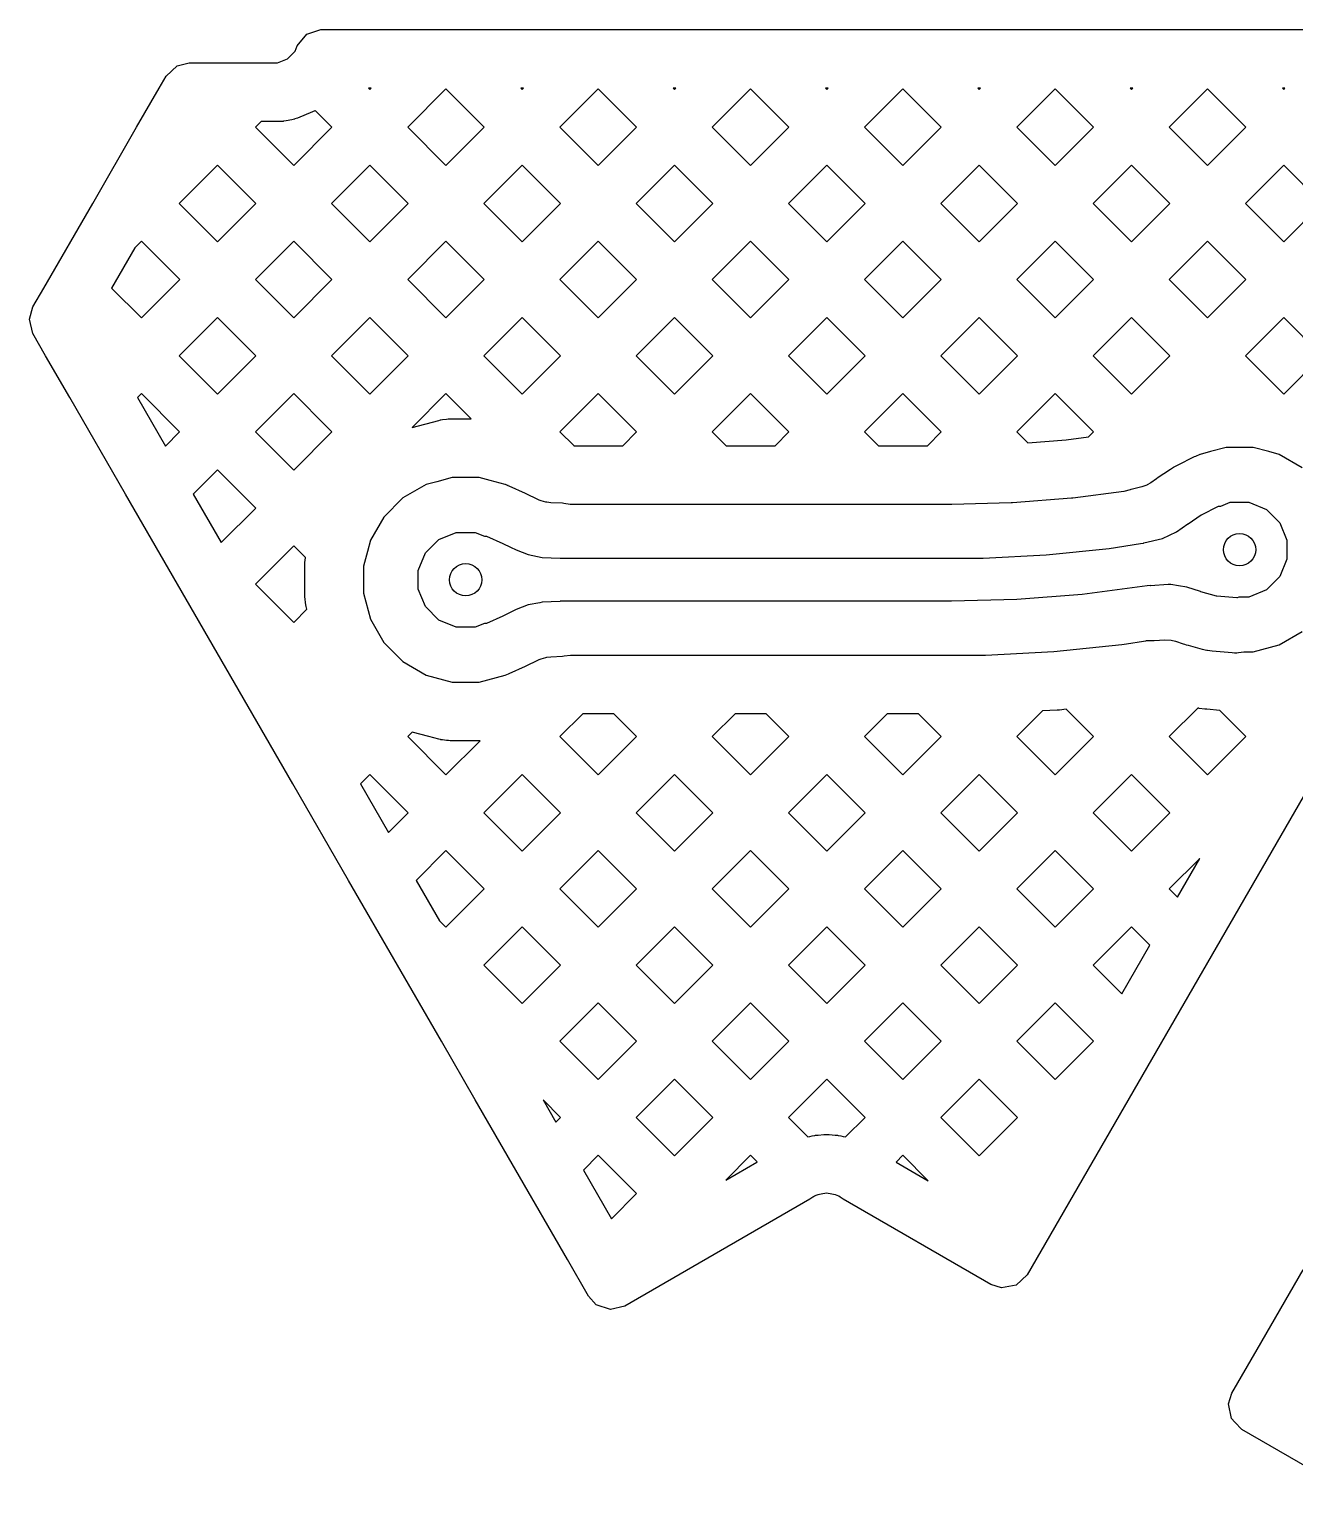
# Model space of a CAD drawing. Extents: x 121.6 to 197.9, y -113.4 to -69.2.
# Drawn here: x 133.44 to 139.33, y -112.12 to -105.3 of the extents above; entities that cross this region are included whole.
import ezdxf

# ---------------------------------------------------------------- set-up
doc = ezdxf.new("R2010")
doc.units = 0
doc.layers.add('BLACK', color=7, linetype='CONTINUOUS')

msp = doc.modelspace()

# ---------------------------------------------------------------- linework, layer by layer
at = {"layer": 'BLACK', "linetype": 'CONTINUOUS'}
for p, q in [((134.68656, -105.376544), (134.730402, -105.322143)), ((134.730402, -105.322143), (134.796696, -105.300079)), ((134.796696, -105.300079), (134.801121, -105.3)), ((134.801121, -105.3), (139.666846, -105.3)), ((134.64109, -105.436394), (134.676394, -105.40109)), ((134.676394, -105.40109), (134.68656, -105.376544)), ((134.076661, -105.517499), (134.127228, -105.469284)), ((134.127228, -105.469284), (134.184048, -105.4555)), ((134.184048, -105.4555), (134.594962, -105.4555)), ((134.594962, -105.4555), (134.594964, -105.4555)), ((134.594964, -105.4555), (134.64109, -105.436394)), ((134.044617, -105.573), (134.076661, -105.517499)), ((133.939484, -105.755096), (134.044617, -105.573)), ((135.030206, -105.573), (135.01815, -105.573)), ((135.01815, -105.573), (135.024178, -105.579028)), ((135.024178, -105.579028), (135.030206, -105.573)), ((135.378438, -105.576905), (135.200247, -105.755096)), ((135.55663, -105.755096), (135.378438, -105.576905)), ((135.738727, -105.573), (135.726671, -105.573)), ((135.726671, -105.573), (135.732699, -105.579027)), ((135.732699, -105.579027), (135.738727, -105.573)), ((136.086959, -105.576905), (135.908768, -105.755096)), ((136.265151, -105.755096), (136.086959, -105.576905)), ((136.447248, -105.573), (136.435192, -105.573)), ((136.435192, -105.573), (136.44122, -105.579027)), ((136.44122, -105.579027), (136.447248, -105.573)), ((136.79548, -105.576905), (136.617289, -105.755096)), ((136.973672, -105.755096), (136.79548, -105.576905)), ((137.155769, -105.573), (137.143713, -105.573)), ((137.143713, -105.573), (137.149741, -105.579027)), ((137.149741, -105.579027), (137.155769, -105.573)), ((137.504001, -105.576905), (137.32581, -105.755096)), ((137.682193, -105.755096), (137.504001, -105.576905)), ((137.86429, -105.573), (137.852234, -105.573)), ((137.852234, -105.573), (137.858262, -105.579027)), ((137.858262, -105.579027), (137.86429, -105.573)), ((138.212522, -105.576905), (138.034331, -105.755096)), ((138.390714, -105.755096), (138.212522, -105.576905)), ((138.572811, -105.573), (138.560755, -105.573)), ((138.560755, -105.573), (138.566783, -105.579027)), ((138.566783, -105.579027), (138.572811, -105.573)), ((138.921043, -105.576905), (138.742852, -105.755096)), ((139.099235, -105.755096), (138.921043, -105.576905)), ((139.281332, -105.573), (139.269276, -105.573)), ((139.269276, -105.573), (139.275304, -105.579027)), ((139.275304, -105.579027), (139.281332, -105.573)), ((134.757981, -105.683469), (134.687018, -105.712863)), ((134.768991, -105.678261), (134.757981, -105.683469)), ((134.770478, -105.677466), (134.768991, -105.678261)), ((134.848108, -105.755096), (134.770478, -105.677466)), ((133.734951, -106.109357), (133.939484, -105.755096)), ((134.518323, -105.7285), (134.491726, -105.755096)), ((134.491726, -105.755096), (134.669917, -105.933288)), ((134.608405, -105.7285), (134.518323, -105.7285)), ((134.620569, -105.727902), (134.608405, -105.7285)), ((134.623014, -105.727661), (134.620569, -105.727902)), ((134.63504, -105.725877), (134.623014, -105.727661)), ((134.661405, -105.720633), (134.63504, -105.725877)), ((134.673217, -105.717674), (134.661405, -105.720633)), ((134.669917, -105.933288), (134.848109, -105.755097)), ((134.675567, -105.716961), (134.673217, -105.717674)), ((134.687018, -105.712863), (134.675567, -105.716961)), ((134.848109, -105.755097), (134.848108, -105.755096)), ((135.200247, -105.755096), (135.378438, -105.933288)), ((135.378438, -105.933288), (135.55663, -105.755096)), ((135.908768, -105.755096), (136.086959, -105.933288)), ((136.086959, -105.933288), (136.265151, -105.755096)), ((136.617289, -105.755096), (136.79548, -105.933288)), ((136.79548, -105.933288), (136.973672, -105.755096)), ((137.32581, -105.755096), (137.504001, -105.933288)), ((137.504001, -105.933288), (137.682193, -105.755096)), ((138.034331, -105.755096), (138.212522, -105.933288)), ((138.212522, -105.933288), (138.390714, -105.755096)), ((138.742852, -105.755096), (138.921043, -105.933288)), ((138.921043, -105.933288), (139.099235, -105.755096)), ((134.315657, -105.931165), (134.137465, -106.109357)), ((134.493848, -106.109357), (134.315657, -105.931165)), ((135.024178, -105.931165), (134.845986, -106.109357)), ((135.202369, -106.109357), (135.024178, -105.931165)), ((135.732699, -105.931165), (135.554507, -106.109357)), ((135.91089, -106.109357), (135.732699, -105.931165)), ((136.44122, -105.931165), (136.263028, -106.109357)), ((136.619411, -106.109357), (136.44122, -105.931165)), ((137.149741, -105.931165), (136.971549, -106.109357)), ((137.327932, -106.109357), (137.149741, -105.931165)), ((137.858262, -105.931165), (137.68007, -106.109357)), ((138.036453, -106.109357), (137.858262, -105.931165)), ((138.566783, -105.931165), (138.388591, -106.109357)), ((138.744974, -106.109357), (138.566783, -105.931165)), ((139.275304, -105.931165), (139.097112, -106.109357)), ((139.453495, -106.109357), (139.275304, -105.931165)), ((133.507562, -106.503206), (133.734951, -106.109357)), ((134.137465, -106.109357), (134.315657, -106.287548)), ((134.315657, -106.287548), (134.493848, -106.109357)), ((134.845986, -106.109357), (135.024178, -106.287548)), ((135.024178, -106.287548), (135.202369, -106.109357)), ((135.554507, -106.109357), (135.732699, -106.287548)), ((135.732699, -106.287548), (135.91089, -106.109357)), ((136.263028, -106.109357), (136.44122, -106.287548)), ((136.44122, -106.287548), (136.619411, -106.109357)), ((136.971549, -106.109357), (137.149741, -106.287548)), ((137.149741, -106.287548), (137.327932, -106.109357)), ((137.68007, -106.109357), (137.858262, -106.287548)), ((137.858262, -106.287548), (138.036453, -106.109357)), ((138.388591, -106.109357), (138.566783, -106.287548)), ((138.566783, -106.287548), (138.744974, -106.109357)), ((139.097112, -106.109357), (139.275304, -106.287548)), ((139.275304, -106.287548), (139.453495, -106.109357)), ((133.930953, -106.315869), (133.822794, -106.503206)), ((133.961397, -106.285426), (133.930953, -106.315869)), ((134.139588, -106.463617), (133.961397, -106.285426)), ((134.669917, -106.285426), (134.491726, -106.463617)), ((134.848109, -106.463617), (134.669917, -106.285426)), ((135.378438, -106.285426), (135.200247, -106.463617)), ((135.55663, -106.463617), (135.378438, -106.285426)), ((136.086959, -106.285426), (135.908768, -106.463617)), ((136.265151, -106.463617), (136.086959, -106.285426)), ((136.79548, -106.285426), (136.617289, -106.463617)), ((136.973672, -106.463617), (136.79548, -106.285426)), ((137.504001, -106.285426), (137.32581, -106.463617)), ((137.682193, -106.463617), (137.504001, -106.285426)), ((138.212522, -106.285426), (138.034331, -106.463617)), ((138.390714, -106.463617), (138.212522, -106.285426)), ((138.921043, -106.285426), (138.742852, -106.463617)), ((139.099235, -106.463617), (138.921043, -106.285426)), ((133.45677, -106.591181), (133.507562, -106.503206)), ((133.822794, -106.503206), (133.961397, -106.641809)), ((133.961397, -106.641809), (134.139588, -106.463617)), ((134.491726, -106.463617), (134.669917, -106.641809)), ((134.669917, -106.641809), (134.848109, -106.463617)), ((135.200247, -106.463617), (135.378438, -106.641809)), ((135.378438, -106.641809), (135.55663, -106.463617)), ((135.908768, -106.463617), (136.086959, -106.641809)), ((136.086959, -106.641809), (136.265151, -106.463617)), ((136.617289, -106.463617), (136.79548, -106.641809)), ((136.79548, -106.641809), (136.973672, -106.463617)), ((137.32581, -106.463617), (137.504001, -106.641809)), ((137.504001, -106.641809), (137.682193, -106.463617)), ((138.034331, -106.463617), (138.212522, -106.641809)), ((138.212522, -106.641809), (138.390714, -106.463617)), ((138.742852, -106.463617), (138.921043, -106.641809)), ((138.921043, -106.641809), (139.099235, -106.463617)), ((133.440298, -106.647279), (133.45677, -106.591181)), ((133.45677, -106.715176), (133.440298, -106.647279)), ((134.315657, -106.639686), (134.137465, -106.817878)), ((134.493848, -106.817878), (134.315657, -106.639686)), ((135.024178, -106.639686), (134.845986, -106.817878)), ((135.202369, -106.817878), (135.024178, -106.639686)), ((135.732699, -106.639686), (135.554507, -106.817878)), ((135.91089, -106.817878), (135.732699, -106.639686)), ((136.44122, -106.639686), (136.263028, -106.817878)), ((136.619411, -106.817878), (136.44122, -106.639686)), ((137.149741, -106.639686), (136.971549, -106.817878)), ((137.327932, -106.817878), (137.149741, -106.639686)), ((137.858262, -106.639686), (137.68007, -106.817878)), ((138.036453, -106.817878), (137.858262, -106.639686)), ((138.566783, -106.639686), (138.388591, -106.817878)), ((138.744974, -106.817878), (138.566783, -106.639686)), ((139.275304, -106.639686), (139.097112, -106.817878)), ((139.453495, -106.817877), (139.275304, -106.639686)), ((133.516065, -106.817878), (133.45677, -106.715176)), ((133.628131, -107.011981), (133.516065, -106.817878)), ((134.137465, -106.817878), (134.315657, -106.996069)), ((134.315657, -106.996069), (134.493848, -106.817878)), ((134.845986, -106.817878), (135.024178, -106.996069)), ((135.024178, -106.996069), (135.202369, -106.817878)), ((135.554507, -106.817878), (135.732699, -106.996069)), ((135.732699, -106.996069), (135.91089, -106.817878)), ((136.263028, -106.817878), (136.44122, -106.996069)), ((136.44122, -106.996069), (136.619411, -106.817878)), ((136.971549, -106.817878), (137.149741, -106.996069)), ((137.149741, -106.996069), (137.327932, -106.817878)), ((137.68007, -106.817878), (137.858262, -106.996069)), ((137.858262, -106.996069), (138.036453, -106.817878)), ((140.545201, -106.826001), (138.082057, -111.092291)), ((138.388591, -106.817878), (138.566783, -106.996069)), ((138.566783, -106.996069), (138.744974, -106.817878)), ((139.097112, -106.817878), (139.275303, -106.996069)), ((139.275303, -106.996069), (139.453494, -106.817878)), ((133.961396, -106.993946), (133.943362, -107.011981)), ((134.139587, -107.172138), (133.961396, -106.993946)), ((134.669917, -106.993947), (134.491726, -107.172138)), ((134.827944, -107.151973), (134.669917, -106.993947)), ((135.378438, -106.993947), (135.220412, -107.151973)), ((135.495991, -107.1115), (135.378438, -106.993947)), ((136.086959, -106.993947), (135.908768, -107.172138)), ((136.265151, -107.172138), (136.086959, -106.993947)), ((136.79548, -106.993947), (136.617289, -107.172138)), ((136.973672, -107.172138), (136.79548, -106.993947)), ((137.504001, -106.993947), (137.32581, -107.172138)), ((137.682193, -107.172138), (137.504001, -106.993947)), ((138.212522, -106.993947), (138.034331, -107.172138)), ((138.329864, -107.111289), (138.212522, -106.993947)), ((133.887468, -107.461165), (133.628131, -107.011981)), ((133.943362, -107.011981), (134.073807, -107.237918)), ((135.220412, -107.151973), (135.345381, -107.118487)), ((135.345381, -107.118487), (135.353302, -107.116641)), ((135.353302, -107.116641), (135.354907, -107.116322)), ((135.354907, -107.116322), (135.362891, -107.115004)), ((135.362891, -107.115004), (135.38063, -107.112668)), ((135.38063, -107.112668), (135.388711, -107.111872)), ((135.388711, -107.111872), (135.390344, -107.111765)), ((135.390344, -107.111765), (135.398452, -107.1115)), ((135.398452, -107.1115), (135.495991, -107.1115)), ((138.390713, -107.172138), (138.329864, -107.111289)), ((134.073807, -107.237918), (134.139587, -107.172138)), ((134.491726, -107.172138), (134.669917, -107.35033)), ((134.669917, -107.35033), (134.848109, -107.172138)), ((134.848109, -107.172138), (134.827944, -107.151973)), ((135.908768, -107.172138), (135.972817, -107.236188)), ((136.20079, -107.2365), (136.265151, -107.172138)), ((136.617289, -107.172138), (136.681651, -107.2365)), ((136.909311, -107.2365), (136.973672, -107.172138)), ((137.32581, -107.172138), (137.390172, -107.2365)), ((137.617832, -107.2365), (137.682193, -107.172138)), ((138.034331, -107.172138), (138.084763, -107.222571)), ((138.084763, -107.222571), (138.263124, -107.208628)), ((138.263124, -107.208628), (138.367926, -107.194924)), ((138.367926, -107.194924), (138.390713, -107.172138)), ((135.972817, -107.236188), (135.973258, -107.236274)), ((135.973258, -107.236274), (135.974283, -107.2365)), ((135.974283, -107.2365), (136.20079, -107.2365)), ((136.681651, -107.2365), (136.909311, -107.2365)), ((137.390172, -107.2365), (137.617832, -107.2365)), ((138.886463, -107.276905), (138.885604, -107.277401)), ((138.93442, -107.264055), (138.886463, -107.276905)), ((139.007399, -107.2445), (138.93442, -107.264055)), ((139.132601, -107.2445), (139.007399, -107.2445)), ((139.20558, -107.264055), (139.132601, -107.2445)), ((139.253537, -107.276905), (139.20558, -107.264055)), ((139.361964, -107.339505), (139.253536, -107.276905)), ((139.253536, -107.276905), (139.253537, -107.276905)), ((138.762675, -107.337524), (138.748204, -107.346628)), ((138.763988, -107.336758), (138.762675, -107.337524)), ((138.77902, -107.328647), (138.763988, -107.336758)), ((138.858977, -107.288895), (138.77902, -107.328647)), ((138.864671, -107.286731), (138.858977, -107.288895)), ((138.885604, -107.277401), (138.864467, -107.286195)), ((138.864467, -107.286195), (138.864671, -107.286731)), ((134.315656, -107.348207), (134.202699, -107.461165)), ((134.493848, -107.526399), (134.315656, -107.348207)), ((135.335271, -107.403827), (135.286463, -107.416905)), ((135.407399, -107.3845), (135.335271, -107.403827)), ((135.532601, -107.3845), (135.407399, -107.3845)), ((135.583713, -107.398195), (135.532601, -107.3845)), ((135.653535, -107.416904), (135.583713, -107.398195)), ((138.657324, -107.408684), (138.639461, -107.419031)), ((138.684128, -107.390015), (138.657324, -107.408684)), ((138.686951, -107.388077), (138.684128, -107.390015)), ((138.748204, -107.346628), (138.686951, -107.388077)), ((134.129663, -107.880659), (133.887468, -107.461165)), ((134.202699, -107.461165), (134.333144, -107.687103)), ((135.178034, -107.479506), (135.089506, -107.568034)), ((135.178037, -107.479504), (135.178034, -107.479506)), ((135.286463, -107.416905), (135.178037, -107.479504)), ((135.654634, -107.41736), (135.653535, -107.416904)), ((135.665339, -107.421228), (135.654634, -107.41736)), ((135.665524, -107.421285), (135.665339, -107.421228)), ((135.665526, -107.421286), (135.665524, -107.421285)), ((135.667638, -107.422182), (135.665526, -107.421286)), ((135.667901, -107.422295), (135.667638, -107.422182)), ((135.667935, -107.42231), (135.667901, -107.422295)), ((135.667984, -107.422331), (135.667935, -107.42231)), ((135.671754, -107.423988), (135.667984, -107.422331)), ((135.747761, -107.458172), (135.671754, -107.423988)), ((135.748265, -107.458404), (135.747761, -107.458172)), ((135.751646, -107.459959), (135.748265, -107.458404)), ((135.751897, -107.460077), (135.751646, -107.459959)), ((135.751939, -107.460097), (135.751897, -107.460077)), ((135.75196, -107.460107), (135.751939, -107.460097)), ((135.754834, -107.461481), (135.75196, -107.460107)), ((135.803122, -107.484946), (135.754834, -107.461481)), ((138.288256, -107.480498), (138.014087, -107.501931)), ((138.29467, -107.479828), (138.288256, -107.480498)), ((138.531826, -107.448817), (138.29467, -107.479828)), ((138.560356, -107.440924), (138.531826, -107.448817)), ((138.560422, -107.441123), (138.560356, -107.440924)), ((138.564271, -107.439841), (138.560422, -107.441123)), ((138.565146, -107.4396), (138.564271, -107.439841)), ((138.565629, -107.439389), (138.565146, -107.4396)), ((138.565643, -107.439385), (138.565629, -107.439389)), ((138.614687, -107.427761), (138.565643, -107.439385)), ((138.639093, -107.419205), (138.614687, -107.427761)), ((138.639461, -107.419031), (138.639093, -107.419205)), ((134.333144, -107.687103), (134.493848, -107.526399)), ((135.812305, -107.488958), (135.803122, -107.484946)), ((135.821447, -107.492518), (135.812305, -107.488958)), ((135.842719, -107.498679), (135.821447, -107.492518)), ((135.847521, -107.499615), (135.842719, -107.498679)), ((135.865641, -107.501779), (135.847521, -107.499615)), ((135.920373, -107.504254), (135.865641, -107.501779)), ((135.927052, -107.5059), (135.920373, -107.504254)), ((135.956712, -107.5095), (135.927052, -107.5059)), ((137.727993, -107.5095), (135.956712, -107.5095)), ((137.731218, -107.509458), (137.727993, -107.5095)), ((138.007648, -107.502266), (137.731218, -107.509458)), ((138.014087, -107.501931), (138.007648, -107.502266)), ((138.892749, -107.557442), (138.972722, -107.517681)), ((138.972722, -107.517681), (138.981656, -107.517068)), ((138.981656, -107.517068), (138.982174, -107.517519)), ((138.982174, -107.517519), (139.026105, -107.499323)), ((139.026105, -107.499323), (139.113895, -107.499323)), ((139.113895, -107.499323), (139.195003, -107.532919)), ((139.195003, -107.532919), (139.257081, -107.594997)), ((135.089504, -107.568037), (135.026905, -107.676463)), ((135.089506, -107.568034), (135.089504, -107.568037)), ((138.777205, -107.636556), (138.830132, -107.59969)), ((138.830132, -107.59969), (138.830244, -107.599614)), ((138.830244, -107.599614), (138.891412, -107.558222)), ((138.891412, -107.558222), (138.892749, -107.557442)), ((139.257081, -107.594997), (139.290677, -107.676105)), ((135.026905, -107.676463), (135.012958, -107.728515)), ((135.282919, -107.734997), (135.344997, -107.672919)), ((135.344997, -107.672919), (135.426105, -107.639323)), ((135.426105, -107.639323), (135.513895, -107.639323)), ((135.513895, -107.639323), (135.557377, -107.657333)), ((135.557377, -107.657333), (135.557821, -107.656894)), ((135.557821, -107.656894), (135.566776, -107.656931)), ((135.566776, -107.656931), (135.567039, -107.657044)), ((135.567039, -107.657044), (135.642944, -107.691182)), ((138.624562, -107.687999), (138.712161, -107.667238)), ((138.712161, -107.667238), (138.777205, -107.636556)), ((139.290677, -107.676105), (139.290677, -107.763895)), ((134.669917, -107.702468), (134.491726, -107.880659)), ((134.724461, -107.757012), (134.669917, -107.702468)), ((135.012958, -107.728515), (134.9945, -107.797399)), ((135.249323, -107.816105), (135.282919, -107.734997)), ((135.642944, -107.691182), (135.643195, -107.6913)), ((135.643195, -107.6913), (135.679181, -107.708787)), ((135.679181, -107.708787), (135.705275, -107.721468)), ((135.705275, -107.721468), (135.705279, -107.72147)), ((135.705279, -107.72147), (135.705282, -107.721471)), ((135.705282, -107.721471), (135.76042, -107.742944)), ((135.76042, -107.742944), (135.826113, -107.755753)), ((137.876813, -107.759995), (138.170985, -107.744681)), ((138.170985, -107.744681), (138.463963, -107.714095)), ((138.463963, -107.714095), (138.609461, -107.691214)), ((138.609461, -107.691215), (138.622907, -107.689099)), ((138.609461, -107.691214), (138.609461, -107.691215)), ((138.622907, -107.689099), (138.624562, -107.687999)), ((134.7215, -107.788452), (134.721765, -107.780344)), ((134.7215, -107.797399), (134.7215, -107.788452)), ((134.7215, -107.931548), (134.7215, -107.797399)), ((134.721765, -107.780344), (134.721872, -107.778711)), ((134.721872, -107.778711), (134.722668, -107.77063)), ((134.722668, -107.77063), (134.724461, -107.757012)), ((134.9945, -107.797399), (134.9945, -107.922601)), ((135.249323, -107.903895), (135.249323, -107.816105)), ((135.826113, -107.755753), (135.90883, -107.759494)), ((135.90883, -107.759494), (135.90991, -107.76)), ((135.90991, -107.76), (137.729528, -107.76)), ((137.729528, -107.76), (137.729548, -107.760001)), ((137.729548, -107.760001), (137.876813, -107.759995)), ((139.290677, -107.763895), (139.257081, -107.845003)), ((134.538728, -108.589181), (134.129663, -107.880659)), ((134.491726, -107.880659), (134.669917, -108.05885)), ((138.640539, -107.888785), (138.338241, -107.928313)), ((138.65379, -107.8867), (138.640539, -107.888785)), ((138.65576, -107.887369), (138.65379, -107.8867)), ((138.738576, -107.881947), (138.65576, -107.887369)), ((138.750021, -107.881198), (138.738576, -107.881947)), ((138.750023, -107.881198), (138.750021, -107.881198)), ((138.786684, -107.887369), (138.750023, -107.881198)), ((138.824405, -107.893718), (138.786684, -107.887369)), ((139.257081, -107.845003), (139.195003, -107.907081)), ((134.721765, -107.939656), (134.7215, -107.931548)), ((134.721872, -107.941289), (134.721765, -107.939656)), ((134.722668, -107.94937), (134.721872, -107.941289)), ((134.725004, -107.967109), (134.722668, -107.94937)), ((134.9945, -107.922601), (135.026905, -108.043536)), ((135.282919, -107.985003), (135.249323, -107.903895)), ((138.034297, -107.952074), (137.729528, -107.960002)), ((138.338241, -107.928313), (138.034297, -107.952074)), ((138.824406, -107.893718), (138.824405, -107.893718)), ((138.824409, -107.893719), (138.824406, -107.893718)), ((138.888483, -107.915253), (138.824409, -107.893719)), ((138.889123, -107.915449), (138.888483, -107.915253)), ((138.962804, -107.935601), (138.889123, -107.915449)), ((138.96489, -107.935972), (138.962804, -107.935601)), ((139.057354, -107.943913), (138.96489, -107.935972)), ((139.058304, -107.943956), (139.057354, -107.943913)), ((139.066318, -107.940677), (139.058304, -107.943956)), ((139.113895, -107.940677), (139.066318, -107.940677)), ((139.195003, -107.907081), (139.113895, -107.940677)), ((134.669917, -108.05885), (134.731796, -107.996971)), ((134.726322, -107.975093), (134.725004, -107.967109)), ((134.726641, -107.976698), (134.726322, -107.975093)), ((134.728487, -107.984619), (134.726641, -107.976698)), ((134.731796, -107.996971), (134.728487, -107.984619)), ((135.344997, -108.047081), (135.282919, -107.985003)), ((135.705275, -107.99853), (135.643203, -108.028694)), ((135.705279, -107.998528), (135.705275, -107.99853)), ((135.760421, -107.977054), (135.705279, -107.998528)), ((135.814669, -107.966477), (135.760421, -107.977054)), ((135.826113, -107.964246), (135.814669, -107.966477)), ((135.826114, -107.964245), (135.826113, -107.964246)), ((135.826119, -107.964245), (135.826114, -107.964245)), ((135.908829, -107.960505), (135.826119, -107.964245)), ((135.909974, -107.96), (135.908829, -107.960505)), ((137.729528, -107.96), (135.909974, -107.96)), ((137.729528, -107.960002), (137.729528, -107.96)), ((135.026905, -108.043536), (135.089505, -108.151964)), ((135.426105, -108.080677), (135.344997, -108.047081)), ((135.513895, -108.080677), (135.426105, -108.080677)), ((135.557475, -108.062625), (135.513895, -108.080677)), ((135.558103, -108.063217), (135.557475, -108.062625)), ((135.567054, -108.062948), (135.558103, -108.063217)), ((135.642888, -108.028841), (135.567054, -108.062948)), ((135.643203, -108.028694), (135.642888, -108.028841)), ((135.089505, -108.151964), (135.178036, -108.240495)), ((138.206107, -108.193962), (138.522393, -108.160943)), ((138.522393, -108.160943), (138.52241, -108.16094)), ((138.52241, -108.16094), (138.522413, -108.16094)), ((138.522413, -108.16094), (138.544654, -108.157442)), ((138.544654, -108.157442), (138.62356, -108.145032)), ((138.62356, -108.145032), (138.623601, -108.14503)), ((138.623601, -108.14503), (138.63388, -108.143412)), ((138.63388, -108.143412), (138.633882, -108.143413)), ((138.633882, -108.143413), (138.63753, -108.142838)), ((138.63753, -108.142838), (138.666351, -108.142478)), ((138.666351, -108.142478), (138.666363, -108.142123)), ((138.666363, -108.142123), (138.672441, -108.142321)), ((138.672441, -108.142321), (138.672451, -108.142323)), ((138.672451, -108.142323), (138.722562, -108.139042)), ((138.722562, -108.139042), (138.751239, -108.140497)), ((138.751239, -108.140497), (138.752469, -108.140704)), ((138.752469, -108.140704), (138.771396, -108.145446)), ((138.771396, -108.145446), (138.807052, -108.15743)), ((138.807052, -108.15743), (138.80708, -108.157439)), ((138.80708, -108.157439), (138.807089, -108.157442)), ((138.807089, -108.157442), (138.813666, -108.159553)), ((138.813666, -108.159553), (138.814306, -108.159749)), ((138.814306, -108.159749), (138.814326, -108.159755)), ((138.814326, -108.159755), (138.821703, -108.161894)), ((138.821703, -108.161894), (138.830727, -108.164362)), ((139.132601, -108.1955), (139.253536, -108.163095)), ((139.253536, -108.163095), (139.361964, -108.100495)), ((135.803128, -108.235048), (135.812305, -108.231038)), ((135.812305, -108.231038), (135.821444, -108.227479)), ((135.821444, -108.227479), (135.842705, -108.221321)), ((135.842705, -108.221321), (135.847518, -108.220382)), ((135.847518, -108.220382), (135.865635, -108.218218)), ((135.865635, -108.218218), (135.92037, -108.215744)), ((135.92037, -108.215744), (135.928778, -108.213772)), ((135.928778, -108.213772), (135.95708, -108.2105)), ((135.95708, -108.2105), (137.674016, -108.2105)), ((137.674016, -108.2105), (137.678167, -108.2105)), ((137.678167, -108.2105), (137.67818, -108.210503)), ((137.67818, -108.210503), (137.72953, -108.210501)), ((137.72953, -108.210502), (137.774959, -108.2105)), ((137.72953, -108.210501), (137.72953, -108.210502)), ((137.774959, -108.2105), (137.775672, -108.2105)), ((137.775672, -108.2105), (137.827018, -108.2105)), ((137.827018, -108.2105), (137.827031, -108.210497)), ((137.827031, -108.210497), (137.888532, -108.210495)), ((137.888532, -108.210495), (138.206107, -108.193962)), ((138.830727, -108.164362), (138.895399, -108.18205)), ((138.895399, -108.18205), (138.895408, -108.182052)), ((138.895408, -108.182052), (138.895407, -108.182052)), ((138.895407, -108.182052), (138.918074, -108.187155)), ((138.918074, -108.187155), (138.918094, -108.187159)), ((138.918094, -108.187159), (138.920104, -108.187516)), ((138.920104, -108.187516), (138.92012, -108.187518)), ((138.92012, -108.187518), (138.920151, -108.187524)), ((138.920151, -108.187524), (138.920179, -108.187527)), ((138.920179, -108.187527), (138.920194, -108.18753)), ((138.920194, -108.18753), (138.942985, -108.19053)), ((138.942985, -108.19053), (138.943003, -108.190531)), ((138.943003, -108.190531), (138.943028, -108.190535)), ((138.943028, -108.190535), (139.035492, -108.198476)), ((139.035492, -108.198476), (139.045801, -108.199152)), ((139.045801, -108.199152), (139.046751, -108.199195)), ((139.046751, -108.199195), (139.057197, -108.199454)), ((139.057197, -108.199454), (139.065813, -108.197779)), ((139.065813, -108.197779), (139.089477, -108.1955)), ((139.089477, -108.1955), (139.132599, -108.1955)), ((139.132599, -108.1955), (139.132601, -108.1955)), ((135.178036, -108.240495), (135.286464, -108.303095)), ((135.653541, -108.303091), (135.661052, -108.299982)), ((135.661052, -108.299982), (135.661252, -108.300466)), ((135.661252, -108.300466), (135.669312, -108.29682)), ((135.669312, -108.29682), (135.671848, -108.295966)), ((135.671848, -108.295966), (135.671855, -108.295965)), ((135.671855, -108.295965), (135.747689, -108.261858)), ((135.747689, -108.261858), (135.750935, -108.260371)), ((135.750935, -108.260371), (135.75125, -108.260224)), ((135.75125, -108.260224), (135.754876, -108.258497)), ((135.754876, -108.258497), (135.803128, -108.235048)), ((135.286464, -108.303095), (135.407399, -108.3355)), ((135.407399, -108.3355), (135.407401, -108.3355)), ((135.407401, -108.3355), (135.532599, -108.3355)), ((135.532599, -108.3355), (135.532601, -108.3355)), ((135.532601, -108.3355), (135.653536, -108.303095)), ((135.653536, -108.303095), (135.653541, -108.303091)), ((136.014449, -108.4835), (135.908768, -108.58918)), ((136.159471, -108.4835), (136.014449, -108.4835)), ((136.265151, -108.58918), (136.159471, -108.4835)), ((136.72297, -108.4835), (136.617289, -108.58918)), ((136.867992, -108.4835), (136.72297, -108.4835)), ((136.973672, -108.58918), (136.867992, -108.4835)), ((137.431491, -108.4835), (137.32581, -108.58918)), ((137.576513, -108.4835), (137.431491, -108.4835)), ((137.682193, -108.58918), (137.576513, -108.4835)), ((138.153438, -108.470072), (138.03433, -108.58918)), ((138.222233, -108.466491), (138.153438, -108.470072)), ((138.22542, -108.466284), (138.222233, -108.466491)), ((138.229283, -108.465983), (138.22542, -108.466284)), ((138.232526, -108.465688), (138.229283, -108.465983)), ((138.263941, -108.462408), (138.232526, -108.465688)), ((138.390714, -108.58918), (138.263941, -108.462408)), ((138.875228, -108.456803), (138.742851, -108.58918)), ((138.876757, -108.457058), (138.875228, -108.456803)), ((138.880079, -108.457572), (138.876757, -108.457058)), ((138.882852, -108.457969), (138.880079, -108.457572)), ((138.90907, -108.461421), (138.882852, -108.457969)), ((138.911927, -108.461763), (138.90907, -108.461421)), ((138.915275, -108.462125), (138.911927, -108.461763)), ((138.917994, -108.462389), (138.915275, -108.462125)), ((138.977559, -108.467505), (138.917994, -108.462389)), ((139.099235, -108.58918), (138.977559, -108.467505)), ((135.221192, -108.568235), (135.200247, -108.589181)), ((135.299356, -108.58918), (135.221192, -108.568235)), ((134.665478, -108.808718), (134.538728, -108.589181)), ((135.200247, -108.589181), (135.378438, -108.767372)), ((135.345381, -108.601513), (135.299356, -108.58918)), ((135.353302, -108.603359), (135.345381, -108.601513)), ((135.354907, -108.603678), (135.353302, -108.603359)), ((135.362891, -108.604996), (135.354907, -108.603678)), ((135.38063, -108.607332), (135.362891, -108.604996)), ((135.378438, -108.767372), (135.537311, -108.6085)), ((135.388711, -108.608128), (135.38063, -108.607332)), ((135.390344, -108.608235), (135.388711, -108.608128)), ((135.398452, -108.6085), (135.390344, -108.608235)), ((135.537311, -108.6085), (135.398452, -108.6085)), ((135.908768, -108.58918), (136.086959, -108.767372)), ((136.086959, -108.767372), (136.265151, -108.58918)), ((136.617289, -108.58918), (136.79548, -108.767372)), ((136.79548, -108.767372), (136.973672, -108.58918)), ((137.32581, -108.58918), (137.504001, -108.767372)), ((137.504001, -108.767372), (137.682193, -108.58918)), ((138.03433, -108.58918), (138.212522, -108.767372)), ((138.212522, -108.767372), (138.390714, -108.58918)), ((138.742851, -108.58918), (138.921043, -108.767372)), ((138.921043, -108.767372), (139.099235, -108.58918)), ((135.024177, -108.765249), (134.980709, -108.808718)), ((135.202369, -108.94344), (135.024177, -108.765249)), ((135.732699, -108.765249), (135.554507, -108.943441)), ((135.91089, -108.943441), (135.732699, -108.765249)), ((136.44122, -108.765249), (136.263028, -108.943441)), ((136.619411, -108.943441), (136.44122, -108.765249)), ((137.149741, -108.765249), (136.971549, -108.943441)), ((137.327932, -108.943441), (137.149741, -108.765249)), ((137.858262, -108.765249), (137.68007, -108.943441)), ((138.036453, -108.943441), (137.858262, -108.765249)), ((138.566783, -108.765249), (138.388591, -108.943441)), ((138.744974, -108.943441), (138.566783, -108.765249)), ((134.924814, -109.257902), (134.665478, -108.808718)), ((134.980709, -108.808718), (135.111154, -109.034655)), ((135.111154, -109.034655), (135.202368, -108.943441)), ((135.202368, -108.943441), (135.202369, -108.94344)), ((135.554507, -108.943441), (135.732699, -109.121632)), ((135.732699, -109.121632), (135.91089, -108.943441)), ((136.263028, -108.943441), (136.44122, -109.121632)), ((136.44122, -109.121632), (136.619411, -108.943441)), ((136.971549, -108.943441), (137.149741, -109.121632)), ((137.149741, -109.121632), (137.327932, -108.943441)), ((137.68007, -108.943441), (137.858262, -109.121632)), ((137.858262, -109.121632), (138.036453, -108.943441)), ((138.388591, -108.943441), (138.566783, -109.121632)), ((138.566783, -109.121632), (138.744974, -108.943441)), ((135.378438, -109.119509), (135.240046, -109.257902)), ((135.55663, -109.297701), (135.378438, -109.119509)), ((136.086959, -109.11951), (135.908768, -109.297701)), ((136.265151, -109.297701), (136.086959, -109.11951)), ((136.79548, -109.11951), (136.617289, -109.297701)), ((136.973672, -109.297701), (136.79548, -109.11951)), ((137.504001, -109.11951), (137.32581, -109.297701)), ((137.682193, -109.297701), (137.504001, -109.11951)), ((138.212522, -109.11951), (138.034331, -109.297701)), ((138.390714, -109.297701), (138.212522, -109.11951)), ((138.884995, -109.155558), (138.742852, -109.297701)), ((138.780939, -109.335789), (138.884995, -109.155558)), ((135.152325, -109.651962), (134.924814, -109.257902)), ((135.240046, -109.257902), (135.348778, -109.446232)), ((135.378439, -109.475892), (135.55663, -109.297701)), ((135.908768, -109.297701), (136.086959, -109.475893)), ((136.086959, -109.475893), (136.265151, -109.297701)), ((136.617289, -109.297701), (136.79548, -109.475893)), ((136.79548, -109.475893), (136.973672, -109.297701)), ((137.32581, -109.297701), (137.504001, -109.475893)), ((137.504001, -109.475893), (137.682193, -109.297701)), ((138.034331, -109.297701), (138.212522, -109.475893)), ((138.212522, -109.475893), (138.390714, -109.297701)), ((138.742852, -109.297701), (138.780939, -109.335789)), ((135.348778, -109.446232), (135.378439, -109.475892)), ((135.732699, -109.47377), (135.554507, -109.651962)), ((135.91089, -109.651962), (135.732699, -109.47377)), ((136.44122, -109.47377), (136.263028, -109.651962)), ((136.619411, -109.651962), (136.44122, -109.47377)), ((137.149741, -109.47377), (136.971549, -109.651962)), ((137.327932, -109.651962), (137.149741, -109.47377)), ((137.858262, -109.47377), (137.68007, -109.651962)), ((138.036453, -109.651962), (137.858262, -109.47377)), ((138.566783, -109.47377), (138.388591, -109.651962)), ((138.652047, -109.559035), (138.566783, -109.47377)), ((138.521602, -109.784973), (138.652047, -109.559035)), ((135.356857, -110.006222), (135.152325, -109.651962)), ((135.554507, -109.651962), (135.732699, -109.830153)), ((135.732699, -109.830153), (135.91089, -109.651962)), ((136.263028, -109.651962), (136.44122, -109.830153)), ((136.44122, -109.830153), (136.619411, -109.651962)), ((136.971549, -109.651962), (137.149741, -109.830153)), ((137.149741, -109.830153), (137.327932, -109.651962)), ((137.68007, -109.651962), (137.858262, -109.830153)), ((137.858262, -109.830153), (138.036453, -109.651962)), ((138.388591, -109.651962), (138.521602, -109.784973)), ((136.086959, -109.828031), (135.908768, -110.006222)), ((136.265151, -110.006222), (136.086959, -109.828031)), ((136.79548, -109.828031), (136.617289, -110.006222)), ((136.973672, -110.006222), (136.79548, -109.828031)), ((137.504001, -109.828031), (137.32581, -110.006222)), ((137.682193, -110.006222), (137.504001, -109.828031)), ((138.212522, -109.828031), (138.034331, -110.006222)), ((138.390713, -110.006222), (138.212522, -109.828031)), ((135.514579, -110.279404), (135.356857, -110.006222)), ((135.908768, -110.006222), (136.086959, -110.184414)), ((136.086959, -110.184414), (136.265151, -110.006222)), ((136.617289, -110.006222), (136.79548, -110.184414)), ((136.79548, -110.184414), (136.973672, -110.006222)), ((137.32581, -110.006222), (137.504001, -110.184414)), ((137.504001, -110.184414), (137.682193, -110.006222)), ((138.034331, -110.006222), (138.212522, -110.184413)), ((138.212522, -110.184413), (138.390713, -110.006222)), ((136.44122, -110.182291), (136.263028, -110.360483)), ((136.619411, -110.360483), (136.44122, -110.182291)), ((137.149741, -110.182291), (136.97155, -110.360483)), ((137.327932, -110.360482), (137.149741, -110.182291)), ((137.858262, -110.182291), (137.68007, -110.360483)), ((138.036453, -110.360483), (137.858262, -110.182291)), ((135.702824, -110.605454), (135.514579, -110.279404)), ((135.91089, -110.360482), (135.829811, -110.279404)), ((135.829811, -110.279404), (135.889165, -110.382208)), ((135.889165, -110.382208), (135.910889, -110.360483)), ((135.910889, -110.360483), (135.91089, -110.360482)), ((136.263028, -110.360483), (136.44122, -110.538674)), ((136.44122, -110.538674), (136.619411, -110.360483)), ((136.97155, -110.360483), (137.062007, -110.45094)), ((137.237216, -110.451198), (137.327931, -110.360483)), ((137.327931, -110.360483), (137.327932, -110.360482)), ((137.68007, -110.360483), (137.858262, -110.538674)), ((137.858262, -110.538674), (138.036453, -110.360483)), ((137.062007, -110.45094), (137.070716, -110.449793)), ((137.070716, -110.449793), (137.082597, -110.446611)), ((137.082597, -110.446611), (137.094487, -110.444044)), ((137.094487, -110.444044), (137.09691, -110.443644)), ((137.09691, -110.443644), (137.108995, -110.442254)), ((137.108995, -110.442254), (137.135809, -110.440496)), ((137.135809, -110.440496), (137.147965, -110.440296)), ((137.147965, -110.440296), (137.148633, -110.440317)), ((137.148633, -110.440317), (137.149301, -110.440296)), ((137.149301, -110.440296), (137.161461, -110.440496)), ((137.161461, -110.440496), (137.188277, -110.442255)), ((137.188277, -110.442255), (137.200358, -110.443645)), ((137.200358, -110.443645), (137.202781, -110.444045)), ((137.202781, -110.444045), (137.214674, -110.446613)), ((137.214674, -110.446613), (137.226544, -110.449793)), ((137.226544, -110.449793), (137.237216, -110.451198)), ((136.086959, -110.536551), (136.018056, -110.605454)), ((136.202101, -110.651694), (136.086959, -110.536551)), ((136.795481, -110.536552), (136.680338, -110.651694)), ((136.826333, -110.567404), (136.795481, -110.536552)), ((137.504001, -110.536551), (137.472336, -110.568217)), ((137.622176, -110.654727), (137.504001, -110.536551)), ((135.943296, -111.021964), (135.702824, -110.605454)), ((136.018056, -110.605454), (136.148502, -110.831392)), ((136.680338, -110.651694), (136.824925, -110.568217)), ((136.824925, -110.568217), (136.826333, -110.567404)), ((137.472336, -110.568217), (137.622176, -110.654727)), ((136.26515, -110.714743), (136.202101, -110.651694)), ((136.148502, -110.831392), (136.26515, -110.714743)), ((137.071716, -110.740967), (136.211113, -111.237837)), ((137.085193, -110.731963), (137.071716, -110.740967)), ((137.088467, -110.729451), (137.085193, -110.731963)), ((137.09204, -110.726709), (137.088467, -110.729451)), ((137.099546, -110.723007), (137.09204, -110.726709)), ((137.107505, -110.720306), (137.099546, -110.723007)), ((137.116042, -110.719182), (137.107505, -110.720306)), ((137.131934, -110.71602), (137.116042, -110.719182)), ((137.14026, -110.713789), (137.131934, -110.71602)), ((137.148628, -110.71324), (137.14026, -110.713789)), ((137.157003, -110.71379), (137.148628, -110.71324)), ((137.165319, -110.716018), (137.157003, -110.71379)), ((137.181219, -110.719181), (137.165319, -110.716018)), ((137.189755, -110.720305), (137.181219, -110.719181)), ((137.189759, -110.720306), (137.189755, -110.720305)), ((137.189763, -110.720307), (137.189759, -110.720306)), ((137.189766, -110.720308), (137.189763, -110.720307)), ((137.197713, -110.723006), (137.189766, -110.720308)), ((137.205224, -110.72671), (137.197713, -110.723006)), ((137.205226, -110.726711), (137.205224, -110.72671)), ((137.205227, -110.726712), (137.205226, -110.726711)), ((137.212066, -110.73196), (137.205227, -110.726712)), ((137.225542, -110.740964), (137.212066, -110.73196)), ((137.912671, -111.137678), (137.225542, -110.740964)), ((136.041726, -111.19245), (135.943296, -111.021964)), ((138.082057, -111.092291), (138.03149, -111.140507)), ((139.15199, -111.439113), (139.365673, -111.069004)), ((137.962883, -111.15373), (137.912671, -111.137678)), ((138.03149, -111.140507), (137.962883, -111.15373)), ((136.077186, -111.231457), (136.041726, -111.19245)), ((136.143213, -111.25431), (136.077186, -111.231457)), ((136.211113, -111.237837), (136.143213, -111.25431)), ((139.034683, -111.642295), (139.15199, -111.439113)), ((139.018633, -111.692503), (139.034683, -111.642295)), ((139.031856, -111.76111), (139.018633, -111.692503)), ((139.047508, -111.777525), (139.031856, -111.76111)), ((139.080072, -111.811677), (139.047508, -111.777525)), ((139.621441, -112.124237), (139.080072, -111.811677))]:
    msp.add_line(p, q, dxfattribs=at)
at = {"layer": 'BLACK'}
for centre in [(139.07, -107.72), (135.47, -107.86)]:
    msp.add_circle(centre, 0.075, dxfattribs=at)

doc.saveas('drawing.dxf')
